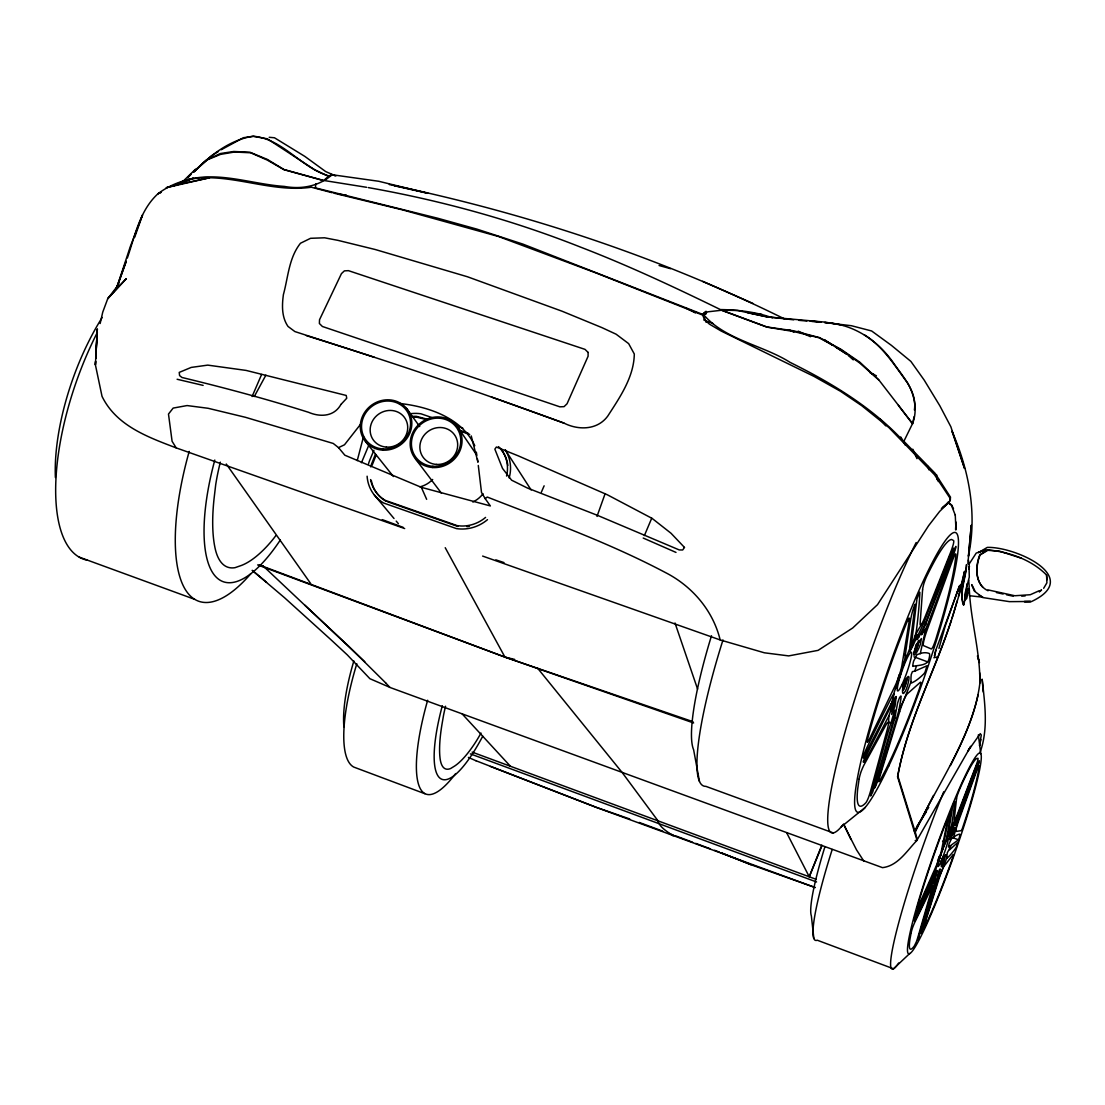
<?xml version="1.0" encoding="UTF-8"?>
<svg xmlns="http://www.w3.org/2000/svg" width="1105" height="1105" viewBox="0 0 1105 1105"><rect width="100%" height="100%" fill="white"/><g stroke="black" fill="none" stroke-linecap="round" stroke-linejoin="round"><path stroke-width="1.5" d="M955.963 529.861L955.259 515.027M966.792 584.02L966.364 593.095L967.455 592.584L969.223 587.073L968.684 580.125M914.401 409.983C917.247 391.018 902.315 376.211 892.674 361.791C876.9 339.774 852.494 323.696 824.965 322.605M95.569 361.515L95.403 364.83L102.033 396.377C116.356 425.757 147.656 437 176.192 447.898L404.679 528.549M95.734 358.186L97.323 329.152L95.776 358.034M893.931 698.83L892.149 706.44A271.126 25.153 -76 0 1 888.959 715.612L888.627 720.543L889.525 722.96L891.238 722.311L892.578 717.421A43.164 6.63 -75.8 0 1 894.539 711.15L895.05 710.142L893.6 719.535L872.757 792.036L870.616 795.987A32.404 3.909 -70.5 0 1 872.411 788.777A479.487 51.051 -71 0 1 888.71 730.073A17.639 2.169 -70.6 0 1 890.699 723.844L891.238 722.311M95.583 361.432L95.403 364.83L97.323 329.152M938.242 481.518L938.407 478.617M955.563 529.599L956.005 522.043M968.781 569.213L969.03 566.63L969.292 577.059L964.651 594.918L965.369 599.794L966.654 598.592L968.104 592.957M385.535 682.738L389.954 687.448L882.494 867.646C898.047 865.892 907.012 850.56 917.053 840.311L897.536 776.746C907.619 722.062 934.07 672.655 951.391 620.14M979.569 745.668L981.281 734.963L980.19 733.582M931.777 885.229L928.766 891.763A684.023 73.717 -71.3 0 1 916.459 917.647A20.014 1.865 -70.3 0 1 914.912 920.534A8.37 0.774 -70.3 0 1 914.305 920.658L914.816 918.932C919.857 915.272 941.612 852.121 934.167 878.13A189.88 12.832 -74.8 0 1 931.833 885.064L931.998 889.359L934.126 884.898A31.175 3.757 -74.6 0 1 935.562 880.326L935.976 879.552L917.841 939.996A23.481 2.1 -70.3 0 1 919.208 934.996A356.901 29.296 -70.7 0 1 931.28 893.959A12.721 1.16 -70.4 0 1 932.717 889.553L933.103 888.448M966.93 588.813L965.328 598.841M967.345 589.048L963.74 605.001C958.905 591.893 966.226 577.956 966.53 564.558C965.701 577.929 958.753 591.672 963.339 604.863L964.043 604.007M953.173 829.068L951.018 836.084M911.487 643.897L916.957 598.855L919.636 592.156A34.6 4.461 -70.8 0 1 919.705 595.664A647.406 89.146 -69.3 0 1 916.501 629.753A18.122 2.279 -70.8 0 1 915.272 635.637L913.545 639.988A45.07 2.141 -67.6 0 1 911.003 646.384L910.05 648.497L911.487 643.897L902.882 666.647A247.589 7.224 -70.3 0 1 904.594 660.79L904.636 660.68A271.222 32.584 -71.3 0 1 905.548 653.373A753.058 81.908 -72.1 0 1 910.672 619.574A28.053 3.591 -70.9 0 1 911.97 613.441A11.796 1.519 -70.9 0 1 914.236 606.079L915.175 604.214L909.595 648.193M925.783 628.773L923.808 631.632A44.034 6.727 -65.6 0 1 921.404 634.809L955.839 546.381L955.632 548.453A33.15 4.088 -71 0 1 952.496 557.431A691.965 105.914 -71.3 0 1 928.67 621.866A17.735 2.182 -70.9 0 1 925.783 628.773L920.258 653.649A246.305 49.587 -67 0 0 916.915 654.685L913.6 661.204A13.219 2.818 -69.3 0 0 912.744 666.384C917.744 665.141 927.468 665.763 928.835 659.45A10.898 1.298 -70.8 0 0 929.664 654.989A26.078 3.108 -70.7 0 0 929.195 653.483A825.421 94.878 -69 0 0 922.247 652.986A271.25 32.542 -70.1 0 0 920.258 653.649L920.258 653.649M950.438 765.53C963.588 739.397 976.392 712.214 979.9 682.862C980.163 651.273 970.646 620.623 969.306 589.062M948.131 834.593L952.69 806.153L954.554 801.263A24.559 2.321 -70.5 0 1 954.54 803.294A444.238 43.275 -69.7 0 1 951.723 824.454A12.956 1.202 -70.5 0 1 950.783 828.377L949.568 831.443A32.1 0.801 -68 0 1 947.814 835.905L947.137 837.493L948.131 834.593L942.082 850.67A177.656 2.251 -70.3 0 1 943.283 846.983L943.311 846.913A195.171 17.597 -70.8 0 1 944.071 842.245A540.69 45.899 -71.3 0 1 948.173 820.518A19.959 1.879 -70.5 0 1 949.154 816.457A8.384 0.787 -70.5 0 1 950.77 811.346L951.419 809.924L946.805 837.783M904.926 681.205C912.468 667.199 907.702 688.484 904.815 691.896A9.158 1.892 -73.3 0 1 903.489 685.68L905.064 679.603M967.883 563.812L971.254 525.234L968.394 556.257C977.373 513.88 969.113 470.537 952.027 431.337L964.513 468.396L950.853 426.751L939.844 405.811L924.181 380.079L910.865 361.39L891.404 345.368L871.638 330.975L851.444 325.726L824.62 322.536M957.8 820.628L956.488 822.824A31.534 3.508 -66.1 0 1 954.858 825.394L979.375 760.793L979.21 762.077A23.785 2.182 -70.6 0 1 976.944 768.541A461.13 48.91 -70.6 0 1 959.872 815.435A12.749 1.16 -70.5 0 1 957.814 820.573L953.643 837.383A177.988 27.528 -67.5 0 0 951.474 838.75L949.195 843.598A9.544 1.575 -69 0 0 948.504 847.121L958.532 839.759L959.209 837.894A7.928 0.704 -70.5 0 0 959.844 834.91A18.965 1.685 -70.5 0 0 959.568 834.164A585.816 50.195 -69.6 0 0 954.969 836.292A196.372 17.459 -70.2 0 0 953.643 837.383L953.643 837.383M888.876 715.847L884.511 724.369A1073.963 163.554 -72.9 0 1 866.541 758.085A28.081 3.591 -70.5 0 1 864.234 761.732A11.727 1.492 -70.5 0 1 863.24 761.497L890.243 707.628L894.138 694.327A44.518 2.21 -74 0 0 893.848 694.023L893.489 694.548A18.053 2.265 -70.6 0 0 891.224 698.153A514.419 57.198 -69.8 0 0 867.715 745.93A34.117 4.337 -70.5 0 0 864.276 753.5L863.267 758.113L891.183 703.595M894.898 717.684L897.55 703.208A13.274 2.334 -75.2 0 1 899.719 697.352L900.934 695.984L900.989 698.415A270.545 56.535 -73.8 0 1 898.959 710.073L895.451 722.297A1138.661 191.22 -69 0 1 880.298 772.892A26.838 3.274 -70.5 0 1 877.798 780.517A11.174 1.354 -70.5 0 1 875.132 787.216L874.718 787.92L894.898 717.684L893.6 719.535M964.513 571.382L961.184 588.178L951.888 618.551M943.297 856.789L940.935 863.35M935.686 650.348L934.471 656.232L936.101 649.381L959.458 586.161M938.96 648.428L945.189 626.19L959.32 586.023M932.882 879.829L935.755 870.243A31.879 1.022 -73.4 0 0 935.562 870.312L935.3 870.878A12.942 1.188 -70.4 0 0 933.753 873.779A377.744 31.686 -70 0 0 917.564 909.885A24.365 2.265 -70.3 0 0 915.202 915.479L914.429 918.587L933.587 877.08M935.59 884.483L937.731 874.386A9.586 1.326 -74.1 0 1 939.291 870.036L940.106 868.875L940.065 870.45A190.35 30.526 -72.9 0 1 938.407 878.558L935.825 887.135A723.471 79.657 -69.6 0 1 924.692 922.882A19.379 1.754 -70.3 0 1 922.868 928.338A8.08 0.732 -70.3 0 1 920.976 933.269L935.59 884.483L934.706 886.017M979.569 745.613L980.853 739.549M964.527 571.492L958.449 596.272M891.749 707.311L891.376 710.004L894.774 700.446L893.448 702.531M100.154 323.516L102.737 312.163L107.738 298.695L118.525 284.62L117.351 287.59M363.531 436.558L357.247 460.605M947.634 835.242C946.488 841.002 951.958 827.01 949.927 829.082M947.924 834.689L947.717 836.181L949.347 832.479M949.886 830.794L950.079 829.303L949.692 829.896M914.139 416.668L912.55 423.588L903.807 441.448C872.038 407.303 831.582 382.91 790.089 362.371C763.085 345.216 725.156 339.843 703.844 314.911L707.545 311.859L721.496 310.256L766.939 327.135L793.68 331.514L819.136 337.799L840.656 349.553L859.759 363.034L878.793 379.996M934.789 876.831L933.628 883.296L937.068 870.464L934.789 876.831M315.768 183.927L315.436 187.905L437.649 218.224L476.877 229.122L522.9 244.108L702.973 314.497L706.247 313.834M915.244 635.748L915.272 635.637A49.394 6.119 -70.7 0 1 924.098 622.502A255.766 29.144 -70.7 0 1 928.946 609.725A650.969 65.278 -70.5 0 1 948.946 558.398A26.81 3.274 -71 0 1 951.778 551.685A11.271 1.381 -71 0 1 953.85 548.094L925.617 623.358L918.725 637.24A13.426 1.727 -65.3 0 1 916.694 639.657L918.296 634.629A233.39 22.68 -65.3 0 1 924.029 622.64L924.098 622.502M978.132 694.686C967.041 744.521 936.294 786.318 915.244 832.024L917.302 839.62L970.798 746.262L967.8 751.165L979.679 734.507M939.153 858.696L940.079 855.38L939.181 856.665M979.748 753.348C988.657 729.424 984.79 703.844 982.165 679.161L983.229 692.006M950.756 828.446L950.783 828.377A35.498 3.246 -70.5 0 1 956.833 817.465A187.905 16.174 -70.5 0 1 960.286 808.156A492.347 38.344 -70.4 0 1 974.541 770.503A19.31 1.754 -70.6 0 1 976.558 765.489A8.108 0.732 -70.6 0 1 978.008 762.574L957.814 817.424L953.076 827.604A9.641 0.884 -65.9 0 1 951.709 829.648L952.828 826.291A170.709 11.533 -66 0 1 956.792 817.562L956.833 817.465M893.489 694.548L904.636 660.68M957.054 601.092C941.35 660.831 908.572 714.976 897.826 775.972L915.12 831.651L933.463 795.448M913.863 640.375L909.664 651.646L912.233 647.185A9.323 0.774 -65.8 0 0 917.081 634.643L910.672 647.019M940.99 862.245L941.474 860.657M942.399 860.988L941.861 863.696L942.289 862.922M943.532 859.704L944.388 856.057L943.035 859.234M944.319 857.48L942.897 861.776M935.3 870.878L943.311 846.913M916.418 666.163L914.719 671.191L912.426 671.605L911.238 674.547A42.86 9.213 -70.7 0 0 910.948 678.926L911.059 681.592A17.418 2.113 -70.7 0 0 911.639 682.918A574.117 69.864 -72 0 0 923.117 674.561A31.838 3.785 -70.8 0 0 925.037 672.185L927.026 665.749L914.719 671.191M950.839 846.223L947.303 852.715A30.968 5.221 -70.2 0 0 946.985 855.615L946.971 857.342A35.553 3.246 -70.4 0 1 938.366 878.765M127.337 258.031C135.045 235.683 139.7 210.447 157.974 193.762C172.49 182.67 191.469 176.924 209.729 177.739C243.708 178.485 277.3 192.173 311.32 187.215L332.232 192.74M934.25 876.403L934.816 874.677M934.499 876.652L933.269 881.099L936.391 872.287L934.402 876.638L936.059 873.737M935.99 874.538L934.429 878.945M116.467 288.446L130.293 246.595L142.504 215.047L134.658 237.34M915.479 646.812L916.294 644.353M951.46 831.775L949.692 836.236M951.778 833.861C955.77 820.877 946.833 844.482 951.143 835.49M937.551 861.002L938.352 858.696M938.546 860.698L939.347 858.405M890.243 707.628L893.821 697.421A13.522 0.898 -75 0 1 893.931 698.83M116.633 288.474L126.246 261.236L116.26 288.654M372.109 465.274L376.087 455.219M597.004 516.408L605.126 493.645M903.282 685.791L904.166 683.373M482.623 556.077L720.17 639.933L764.356 652.793L788.694 655.9L818.087 650.362L852.687 627.999L877.508 604.656L928.601 525.69L939.664 511.394L949.319 501.974L950.507 498.894L934.499 474.736L888.779 427.455L861.651 405.618L840.463 391.267L813.971 376.391L721.123 331.017L709.355 324.083L704.562 319.607L702.642 315.077L596.355 273.073L498.438 236.484L402.524 209.867L333.834 193.154M821.802 845.173L809.247 876.776L786.815 833.06M937.717 862.729L938.532 860.491M809.247 876.776L821.609 846.554M361.446 462.733L368.794 445.246M373.932 450.232L369.94 459.763A37.625 35.222 -36.4 0 0 368.518 463.769M375.382 454.335L371.404 464.404A34.545 32.321 -36.4 0 0 370.769 466.918M644.381 535.594L651.715 518.245M942.109 858.903L942.731 857.439M943.836 857.038L941.543 864.635L942.91 861.458M252.106 396.529L261.609 374.457M896.915 683.083L899.125 674.851M541.395 492.098L544.13 485.813M957.386 591.962L960.618 584.545M952.842 829.358L950.618 836.568M115.735 289.524L118.746 283.488M254.288 396.529L265.863 375.189M939.015 857.328L939.72 856.334M937.385 863.019L937.883 862.066M1043.659 588.288L1046.891 582.832L1046.573 575.056C1031.407 559.572 1008.851 551.865 987.566 549.862L979.748 554.834C975.839 565.18 974.872 578.813 982.898 587.432M916.722 826.844L926.114 811.443M914.263 831.112L926.46 811.581M926.998 810.076L928.753 807.313M969.154 564.02L976.212 553.108L984.223 550.097M361.142 423.546L344.484 444.79L338.531 447.635L333.254 443.464L245.448 417.303L208.099 408.284L187.09 405.563L173.154 408.09L168.485 414.057L172.09 441.282L176.192 447.898M896.169 696.592L893.033 704.921L891.666 714.479L895.022 706.206L896.183 696.564M949.319 501.974L942.593 507.651M187.629 177.933L191.151 174.258M194.204 171.579C210.185 155.197 230.02 139.824 253.017 136.219C282.866 138.664 300.947 167.85 328.917 175.944L323.696 180.488L283.875 169.493L267.424 159.465L249.951 152.241L233.777 151.482L220.461 153.526L206.69 159.838L193.527 171.924M181.096 183.181L195.53 169.203M194.093 171.316L211.649 155.736L218.486 151.454M909.857 953.38L893.517 968.781L817.23 940.203A125.846 15.401 -70.3 0 1 832.203 849.496M193.679 172.118L206.828 160.032L220.558 154.369L234.509 152.02L250.683 152.78L267.355 160.115L284.013 169.7L323.834 180.681C311.707 187.463 297.922 188.9 284.289 186.414C250.918 184.176 216.456 170.115 183.416 180.916M949.609 849.828L957.869 842.328L956.405 846.927A23.136 2.058 -70.5 0 1 955.079 849.027A403.104 37.087 -71.1 0 1 947.33 857.95A12.597 1.133 -70.5 0 1 946.971 857.342M338.531 447.635L344.843 455.205L421.35 487.333L490.358 505.938L485.247 498.714L487.25 497.043C547.251 520.496 608.178 542.306 665.251 572.459C692.186 586.161 713.001 610.513 720.17 639.933M1039.474 591.797L1041.573 590.042M841.223 826.858L865.174 807.451M941.391 508.521L948.021 502.637L951.585 504.888L953.518 508.825M1039.101 591.672L1041.38 589.973M947.455 503.162L949.499 501.656L950.535 497.236L934.996 473.202L903.752 441.144M221.221 149.741L243.473 137.697L253.459 136.357L267.3 138.802L314.856 169.866L328.724 176.386L331.403 174.466L335.934 175.916M160.999 192.229L157.974 193.762L161.054 192.408M173.126 186.096L182.228 181.496L193.32 178.181L179.493 184.273M1039.059 590.816L1030.247 594.739L1014.818 595.747L987.967 589.89M985.936 549.516L978.436 552.652L987.276 547.403C1015.177 546.45 1083.397 577.321 1031.31 601.631L1024.584 601.645M933.877 657.765L936.75 657.033M915.189 840.504L917.053 840.311M1021.738 596.148L1025.164 595.927M1024.169 601.534L1030.703 601.479L1009.445 601.645L982.704 597.543L974.375 591.078L971.696 584.987M398.864 403.38C427.566 406.336 461.793 417.538 474.777 445.702M798.68 320.312L806.885 321.03M811.816 321.458L820.034 322.177M269.192 137.296L274.454 137.766L304.787 156.371L325.726 171.593L335.05 175.64M969.458 595.719L982.842 597.183L979.071 595.098M793.694 319.828L766.511 316.721L747.878 312.756L762.077 314.469M809.537 320.74L821.264 322.135M337.909 194.052L346.376 195.143M366.584 187.311L324.497 180.585L332.301 174.756L378.739 181.275L428.008 193.32L394.416 185.792M843.543 325.395L825.145 322.135L766.994 316.886L737.808 310.519L721.441 310.077L766.898 326.956L793.818 330.851L819.551 337.619L841.085 349.373L859.87 362.219L878.765 379.83L912.55 423.588C917.73 410.356 914.595 395.3 907.744 383.228C894.87 365.865 883.075 346.321 864.234 334.774M368.269 187.588C440.702 200.406 512.029 219.95 580.443 247.078C628.165 265.421 674.464 287.176 720.391 309.566C737.974 309.842 755.806 311.831 772.423 317.826M389.291 184.549C525.828 212.851 659.34 257.037 784.426 318.889M996.448 592.57L1003.147 594.034M1006.503 594.766L1013.202 596.23M177.118 379.264L203.127 385.396M514.723 659.436L504.944 657.102L257.645 564.917M659.077 265.504L670.486 268.681M306.375 335.644C392.993 362.523 478.838 391.888 563.992 423.118C578.481 430.411 597.391 430.19 607.736 416.115C619.822 397.386 633.966 377.026 634.298 354.001L628.648 343.627L616.12 334.207L601.894 327.605L562.127 311.237L467.484 276.775L375.258 249.523L337.909 240.351L324.594 237.796L310.56 238.307L300.491 243.238C288.861 257.769 288.156 277.286 283.405 294.579C281.927 305.325 281.568 317.107 288.004 326.431L294.883 331.569L374.236 357.233M1021.31 558.177L999.514 551.146L987.801 550.331L980.121 554.959C975.245 566.561 974.748 584.738 988.063 590.747M495.855 559.848L504.018 562.597M952.648 837.742L958.532 839.759M433.795 418.201L420.895 413.781A37.556 35.111 -35.5 0 0 409.651 413.836M456.365 425.936L462.815 428.146M428.063 419.403L416.405 416.336A34.476 32.225 -35.5 0 0 412.524 416.419M458.409 429.817L467.995 433.105M427.262 419.817L417.068 417.248A34.448 32.197 -35.5 0 0 413.187 417.345M459.901 431.019L469.694 434.389M692.987 721.689L504.944 657.102L260.407 565.415M957.814 817.424L957.911 818.211M629.767 818.985L596.217 807.313L475.896 760.696M259.15 564.945L263.777 566.561L260.559 565.415M693.622 722.974L504.944 657.102L445.218 547.707M387.427 501.725L457.857 526.463M720.985 852.784L751.027 864.732L815.241 887.564L596.258 807.368L490.413 766.4M491.38 396.985L563.992 423.118M79.27 557.141L194.756 599.366M833.198 832.894L705.846 786.346A174.355 30.609 -70.7 0 1 722.988 639.947M382.289 519.64L403.256 527.403M472.139 752.104L816.001 879.276M470.371 753.872L816.567 881.983M639.187 822.438L662.696 831.14M668.953 833.46L673.649 835.2M675.141 835.684L692.573 842.217M695.736 843.391L709.935 848.654M714.59 850.298L719.41 852.148M913.987 656.798L927.896 661.978M424.873 793.721L353.821 767.091A121.149 34.78 -69.8 0 1 356.818 663.76M703.816 319.994L713.264 323.668M389.885 687.365L369.899 678.705L347.302 654.892L330.547 639.367L284.482 597.681L252.202 570.332M720.916 852.687L750.986 864.676M468.396 757.422L475.965 760.751M643.207 538.038L675.998 552.417M702.67 281.347L752.947 303.447M798.142 331.113L810.462 336.707M870.146 372.855L876.403 375.755M870.878 372.979L873.958 374.498M789.343 329.815L793.901 332.135M686.564 308.406L695.459 312.95M823.764 339.553L832.369 345.036M835.242 346.86L846.72 354.166M824.62 339.857L833.087 345.34M835.919 347.163L847.217 354.47M904.346 654.34L907.067 656.108M385.825 501.159L382.841 499.17A34.504 32.294 -36.4 0 1 371.294 480.44M942.551 841.167L945.051 842.866M673.152 835.863C667.641 831.83 659.492 827.341 657.986 820.835L622.308 772.699L537.555 668.124M947.538 502.347L951.391 505.206L955.286 515.151M252.52 570.608L266.54 582.307M848.433 355.561L853.295 359.871M304.828 605.167L348.904 646.425L385.617 682.821M263.653 566.451L364.83 661.798M925.617 623.358L925.797 624.808M462.194 713.941L510.413 766.262M879.704 418.74L885.727 425.839M374.36 495.04L394.015 518.507M396.212 521.104L398.394 523.715M365.465 441.489L393.408 476.531M898.393 405.369L912.606 423.906M415.452 458.824L441.448 493.231M916.846 634.684L918.725 637.24M406.557 408.408L419.707 426.571M226.276 464.003L310.643 583.523M456.669 425.591L476.379 454.5M864 861.375L856.499 849.814L843.488 824.178M531.118 489.943L505.275 449.887A37.736 35.484 -34.1 0 1 509.17 477.954M485.247 498.714L481.504 492.429L478.299 465.467M900.741 436.972L905.313 445.163M971.834 584.628L974.872 590.857M850.961 839.496L843.847 824.371M421.35 487.333L426.654 499.336M912.813 449.224L916.957 458.644M704.355 317.508L706.095 322.301M675.003 622.999L697.6 689.119M977.58 656.508L979.431 662.544M977.455 655.818L979.403 662.378M471.241 435.923L477.954 462.208L477.401 458.837M699.451 781.346L693.622 749.742A146.247 26.492 -70.7 0 1 711.496 635.748M928.228 466.476L928.78 469.777M476.324 452.111L476.863 455.467M968.408 560.042L969.43 566.837M978.326 734.88L980.784 753.679A106.467 9.738 -70.4 0 1 931.101 914.374A106.467 9.738 -70.4 0 1 921.377 891.542A106.467 9.738 -70.4 0 1 980.784 753.679M813.819 938.242L811.36 915.865A105.638 13.288 -70.3 0 1 824.8 847.121M936.543 474.584L937.026 479.57M1046.573 575.056L1046.987 579.849M979.679 672.821L979.914 683.014M480.993 733.057A76.052 19.559 -69.8 0 1 471.655 747.988L471.283 748.527A108.483 28.122 -70 0 1 454.473 766.152L450.688 768.486A76.494 19.766 -69.8 0 1 439.859 756.276L439.804 755.792A107.724 27.722 -69.9 0 1 441.959 724.521L443.575 715.087A76.784 19.931 -69.9 0 1 445.564 706.233M343.89 726.772A101.701 29.517 -69.7 0 1 353.862 660.956M482.733 736.22A102.475 26.479 -69.9 0 1 440.191 778.321A102.475 26.479 -69.9 0 1 442.304 705.777M455.619 773.597A121.882 31.893 -69.9 0 1 427.649 700.252M275.78 535.718A104.132 36.313 -70.6 0 1 268.681 544.378L268.101 545.041A149.009 52.474 -70.8 0 1 241.346 565.47L235.075 567.652A104.92 36.852 -70.5 0 1 214.577 545.635L214.425 544.889A147.559 51.465 -70.8 0 1 214.094 498.41L215.71 484.681A105.5 37.28 -70.6 0 1 220.337 462.166M55.388 477.498A138.829 55.899 -70.6 0 1 102.199 317.48M280.325 539.986A140.57 49.338 -70.7 0 1 214.591 575.36A140.57 49.338 -70.7 0 1 214.798 460.053M250.849 573.688A167.159 59.587 -70.7 0 1 183.541 586.327A167.159 59.587 -70.7 0 1 189.204 451.393M87.005 560.125A165.501 65.817 -70.6 0 1 97.392 332.343M898.669 963.008A126.633 12.031 -70.4 0 1 897.882 925.907A126.633 12.031 -70.4 0 1 943.725 791.774M911.059 681.592A49.435 6.105 -70.7 0 1 898.904 710.377M893.558 701.772A6.506 0.815 -70.6 0 1 894.76 702.559A6.506 0.815 -70.6 0 1 890.892 711.344M918.407 640.624A6.45 0.801 -70.8 0 1 917.841 645.513A6.45 0.801 -70.8 0 1 914.595 652.503A6.45 0.801 -70.8 0 1 916.28 645.196M899.746 675.321A6.575 0.829 -70.7 0 1 896.694 684.078M914.263 639.685A6.547 0.815 -70.8 0 1 911.584 647.157A6.547 0.815 -70.8 0 1 910.175 648.207M914.553 636.646A6.547 0.815 -70.8 0 1 914.705 637.447M842.839 824.896A176.192 22.86 -70.7 0 1 840.339 749.425A176.192 22.86 -70.7 0 1 916.156 542.555M367.109 476.2A37.625 35.222 -36.4 0 0 383.628 503.01L456.406 528.591A37.805 35.595 -35.1 0 0 487.498 519.654M370.589 479.584A34.545 32.321 -36.4 0 0 382.137 498.327L385.134 500.316L457.235 525.649L460.951 526.008A34.697 32.667 -35.1 0 0 485.578 517.416M500.454 448.492A34.642 32.57 -34.1 0 1 506.56 476.048M469.445 526.229A34.669 32.639 -35.1 0 1 466.835 526.629M498.466 446.627A34.6 32.542 -34.1 0 1 507.844 465.412M483.037 493.742A25.346 23.84 -34.7 0 1 472.816 502.002M432.677 479.487A25.249 23.633 -35.8 0 1 419.969 486.849M588.095 352.398L588.095 356.238L567.058 403.753L564.075 406.64L559.89 406.833L322.398 326.486L319.386 323.503L319.525 319.746L341.445 273.626L344.401 270.863L348.448 270.656L585.015 349.373L588.095 352.398M949.499 838.377L949.471 839.607A6.602 0.953 -67.1 0 0 953.974 831.402L954.803 827.617L949.499 838.336M913.725 652.903L913.766 654.947A9.185 1.754 -66.9 0 0 920.382 644.229L921.46 638.51L916.653 644.892L913.725 652.903M915.037 649.975C917.33 651.95 921.266 630.03 915.037 649.975M917.426 907.191L917.454 907.785A10.028 0.939 -70.3 0 0 919.098 904.65L936.432 865.408A10.732 0.995 -70.4 0 0 941.529 850.256L947.206 822.037A9.614 0.912 -70.5 0 0 947.165 820.228A7.997 0.76 -70.5 0 0 945.065 824.965L940.424 837.162A96.066 8.812 -70.4 0 0 918.186 904.125L917.426 907.191M945.797 854.869L942.703 865.367A6.589 1.077 -72.3 0 1 942.04 861.569L944.319 855.712L945.797 854.869M922.578 589.849L920.12 623.51A14.821 1.851 -70.9 0 0 925.548 615.665L950.189 553.384A12.998 1.602 -71 0 0 953.284 544.461A10.815 1.34 -71 0 0 953.574 540.552L951.571 539.475A133.636 16.575 -70.7 0 0 927.164 575.443A9.89 1.257 -70.9 0 0 923.821 583.785A13.992 1.782 -71 0 0 922.578 589.849M952.027 826.844L946.875 839.027L952.027 826.844M956.529 798.846L954.209 819.482A10.622 0.981 -70.5 0 0 957.938 812.893L975.466 767.105A9.323 0.856 -70.6 0 0 977.69 760.696A7.763 0.704 -70.6 0 0 977.953 758.32L976.613 758.5A95.983 8.799 -70.5 0 0 959.817 788.777L957.469 794.868A9.945 0.939 -70.6 0 0 956.529 798.846M979.279 765.627L979.223 766.083A95.748 8.757 -70.5 0 1 967.925 811.581L962.345 828.543A9.047 0.801 -70.5 0 1 961.005 830.698L956.005 831.43A10.415 0.939 -70.5 0 1 958.726 820.656L976.599 771.11A9.572 0.87 -70.6 0 1 978.643 765.945L979.279 765.627M859.096 779.136L857.673 789.081A133.443 16.52 -70.7 0 0 865.574 803.045A9.475 1.16 -70.4 0 0 868.295 798.045A13.44 1.644 -70.4 0 0 870.795 790.268L887.287 729.397A14.766 1.837 -70.6 0 0 885.948 724.963L864.414 764.204A13.329 1.685 -70.4 0 0 861.044 771.746A11.105 1.409 -70.5 0 0 859.096 779.136M909.222 621.286L902.025 664.809A15.042 1.906 -70.7 0 1 894.912 686.205L869.773 738.32A14.103 1.809 -70.6 0 1 867.342 742.311A9.945 1.285 -70.5 0 1 868.24 736.717A133.788 16.616 -70.7 0 1 899.387 641.232L906.017 624.394A11.271 1.45 -70.8 0 1 909.042 618.096A13.55 1.754 -70.8 0 1 909.222 621.286M903.338 687.393C903.614 694.051 910.41 666.591 903.338 687.393M911.169 932.661L909.967 939.195A95.9 8.771 -70.4 0 0 914.443 945.77L916.321 941.902A9.696 0.884 -70.3 0 0 918.131 936.363L930.396 893.986A10.608 0.967 -70.4 0 0 929.664 891.68L914.954 921.998A9.517 0.884 -70.3 0 0 912.62 927.578A7.928 0.732 -70.3 0 0 911.169 932.661M896.321 686.177L895.782 688.47L901.445 671.343L896.321 686.177M953.38 855.256L951.543 861.002A95.707 8.743 -70.4 0 1 928.269 919.319L923.531 928.766A9.171 0.815 -70.3 0 1 924.747 923.877L938.822 879.331A10.415 0.939 -70.4 0 1 944.195 866.058L952.993 854.745A9.434 0.829 -70.4 0 1 953.38 855.256M937.358 864.663L936.957 866.127L941.073 853.695L937.358 864.663M940.783 622.819L936.018 638.524A10.373 1.229 -70.8 0 1 933.145 646.48A12.459 1.478 -70.8 0 1 931.211 648.925L923.587 645.652A14.434 1.754 -70.8 0 1 927.206 629.767L952.068 561.547A13.274 1.602 -71 0 1 954.927 554.627A9.393 1.146 -71 0 1 955.811 555.47A133.194 16.465 -70.7 0 1 940.783 622.819M899.677 711.689L880.464 774.577A12.652 1.519 -70.5 0 0 878.751 781.525A10.553 1.271 -70.5 0 0 880.478 779.674L885.74 769.674A133.083 16.437 -70.7 0 0 918.365 691.592A9.144 1.077 -70.7 0 0 920.852 683.539A12.956 1.533 -70.7 0 0 920.244 682.379L907.26 693.899A14.393 1.74 -70.6 0 0 899.677 711.689M703.733 313.337L702.973 314.497L706.095 311.292L703.733 313.337M684.465 547.417L682.683 549.986L679.244 549.931L597.57 515.386L527.361 488.009L511.601 480.178L502.54 468.451L494.86 449.155L496.38 447.028L518.328 455.882L607.267 494.75L652.13 518.411L671.025 533.259L684.465 547.417M113.511 292.217L107.738 298.695L126.288 278.681L113.511 292.217M340.948 404.43C334.18 416.668 320.326 417.345 308.516 412.289C266.802 399.085 224.508 387.758 181.966 377.482L179.59 375.576L179.231 372.399L191.22 367.413L207.754 365.12L246.125 370.424L346.21 395.452L346.749 398.242L340.948 404.43M180.585 183.941L166.206 187.712L209.729 177.739L180.585 183.941M941.142 861.154A14.752 1.354 -70.4 0 0 948.118 838.709A14.752 1.354 -70.4 0 0 939.941 857.549A14.752 1.354 -70.4 0 0 941.142 861.154M901.97 684.617A20.525 2.555 -70.7 0 0 911.556 652.599A20.525 2.555 -70.7 0 0 899.871 677.406A20.525 2.555 -70.7 0 0 901.97 684.617M903.697 689.34A6.423 0.787 -70.7 0 0 907.095 678.912A6.423 0.787 -70.7 0 0 903.752 685.28A6.423 0.787 -70.7 0 0 903.697 689.34M888.752 766.055A148.181 18.357 -70.7 0 0 957.676 535.386A148.181 18.357 -70.7 0 0 873.226 715.488A148.181 18.357 -70.7 0 0 888.752 766.055M432.911 466.31A25.194 23.578 -34.5 0 0 458.893 431.641A25.194 23.578 -34.5 0 0 416.502 428.809A25.194 23.578 -34.5 0 0 432.911 466.31M432.746 467.539A26.492 24.793 -34.5 0 0 460.067 431.102A26.492 24.793 -34.5 0 0 415.494 428.132A26.492 24.793 -34.5 0 0 432.746 467.539M436.323 464.418A19.296 18.067 -34.6 0 0 456.241 437.856A19.296 18.067 -34.6 0 0 423.768 435.674A19.296 18.067 -34.6 0 0 436.323 464.418M386.405 447.111A19.227 17.915 -35.6 0 0 406.309 420.687A19.227 17.915 -35.6 0 0 374.07 418.546A19.227 17.915 -35.6 0 0 386.405 447.111M382.758 448.906A25.097 23.371 -35.6 0 0 408.74 414.416A25.097 23.371 -35.6 0 0 366.639 411.654A25.097 23.371 -35.6 0 0 382.758 448.906M382.606 450.136A26.382 24.572 -35.6 0 0 409.9 413.878A26.382 24.572 -35.6 0 0 365.645 410.977A26.382 24.572 -35.6 0 0 382.606 450.136"/></g></svg>
